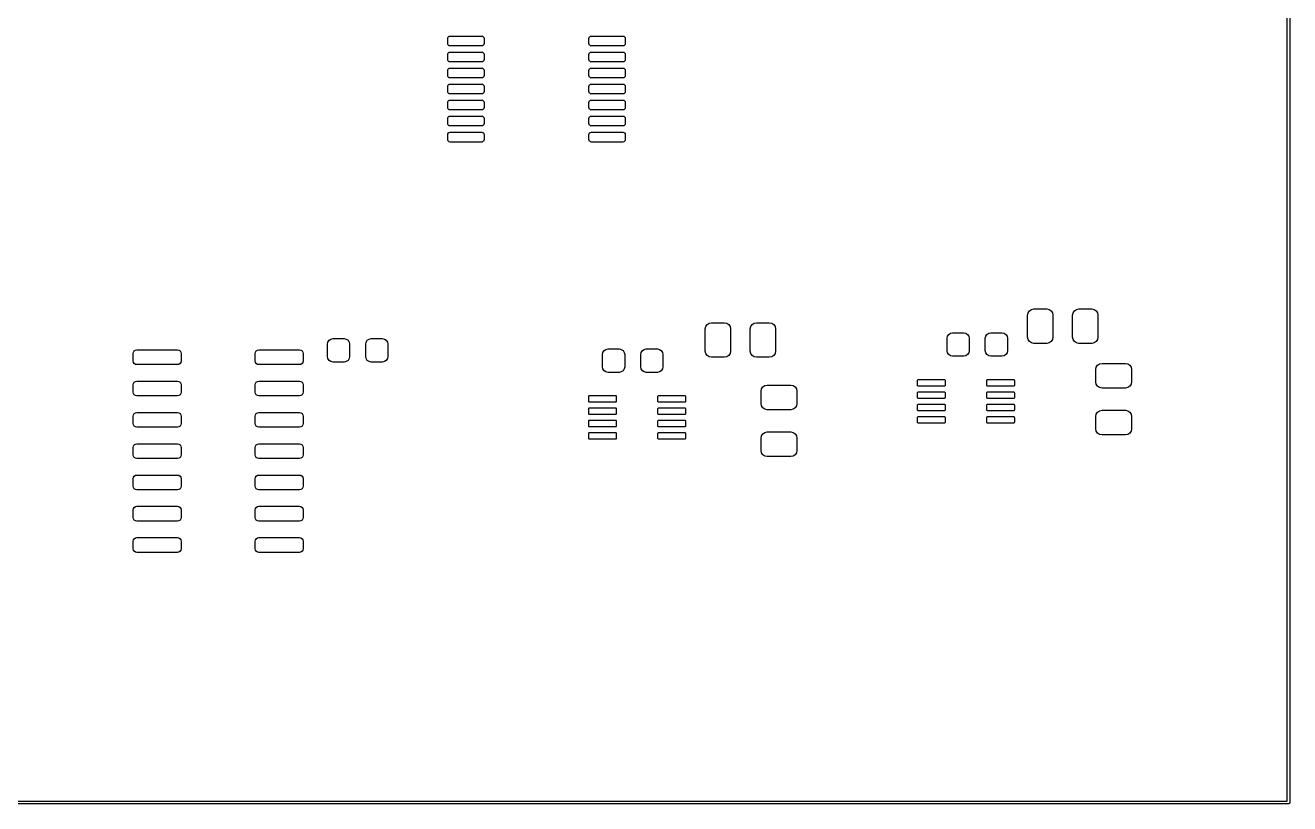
# Model space of a CAD drawing. Extents: x 46 to 249, y -119 to -56.
# Drawn here: x 197.7 to 249, y -119.4 to -87.8 of the extents above; entities that cross this region are included whole.
import ezdxf

# ---------------------------------------------------------------- set-up
doc = ezdxf.new("R2010")
doc.units = 0
doc.layers.add('BLACK', color=7, linetype='CONTINUOUS')

msp = doc.modelspace()

# ---------------------------------------------------------------- linework, layer by layer
at = {"layer": 'BLACK', "linetype": 'CONTINUOUS'}
for p, q in [((248.97, -55.88), (248.97, -119.38)), ((248.87, -119.33), (248.87, -55.93)), ((214.812, -88.375), (214.82, -88.3367)), ((214.812, -88.575), (214.812, -88.375)), ((214.82, -88.6133), (214.812, -88.575)), ((214.82, -88.3367), (214.842, -88.3043)), ((214.842, -88.6457), (214.82, -88.6133)), ((214.842, -88.3043), (214.874, -88.2826)), ((214.874, -88.6674), (214.842, -88.6457)), ((214.874, -88.2826), (214.912, -88.275)), ((214.912, -88.675), (214.874, -88.6674)), ((214.912, -88.275), (216.188, -88.275)), ((216.188, -88.675), (214.912, -88.675)), ((216.188, -88.275), (216.226, -88.2826)), ((216.226, -88.6674), (216.188, -88.675)), ((216.226, -88.2826), (216.258, -88.3043)), ((216.258, -88.6457), (216.226, -88.6674)), ((216.258, -88.3043), (216.28, -88.3367)), ((216.28, -88.6133), (216.258, -88.6457)), ((216.28, -88.3367), (216.287, -88.375)), ((216.287, -88.575), (216.28, -88.6133)), ((216.287, -88.375), (216.287, -88.575)), ((220.537, -88.375), (220.545, -88.3367)), ((220.537, -88.575), (220.537, -88.375)), ((220.545, -88.6133), (220.537, -88.575)), ((220.545, -88.3367), (220.567, -88.3043)), ((220.567, -88.6457), (220.545, -88.6133)), ((220.567, -88.3043), (220.599, -88.2826)), ((220.599, -88.6674), (220.567, -88.6457)), ((220.599, -88.2826), (220.637, -88.275)), ((220.637, -88.675), (220.599, -88.6674)), ((220.637, -88.275), (221.912, -88.275)), ((221.912, -88.675), (220.637, -88.675)), ((221.912, -88.275), (221.951, -88.2826)), ((221.951, -88.6674), (221.912, -88.675)), ((221.951, -88.2826), (221.983, -88.3043)), ((221.983, -88.6457), (221.951, -88.6674)), ((221.983, -88.3043), (222.005, -88.3367)), ((222.005, -88.6133), (221.983, -88.6457)), ((222.005, -88.3367), (222.012, -88.375)), ((222.012, -88.575), (222.005, -88.6133)), ((222.012, -88.375), (222.012, -88.575)), ((214.812, -89.025), (214.82, -88.9867)), ((214.812, -89.225), (214.812, -89.025)), ((214.82, -89.2633), (214.812, -89.225)), ((214.82, -88.9867), (214.842, -88.9543)), ((214.842, -88.9543), (214.874, -88.9326)), ((214.874, -88.9326), (214.912, -88.925)), ((214.912, -88.925), (216.188, -88.925)), ((216.188, -88.925), (216.226, -88.9326)), ((216.226, -88.9326), (216.258, -88.9543)), ((216.258, -88.9543), (216.28, -88.9867)), ((216.28, -88.9867), (216.287, -89.025)), ((216.287, -89.225), (216.28, -89.2633)), ((216.287, -89.025), (216.287, -89.225)), ((220.537, -89.025), (220.545, -88.9867)), ((220.537, -89.225), (220.537, -89.025)), ((220.545, -89.2633), (220.537, -89.225)), ((220.545, -88.9867), (220.567, -88.9543)), ((220.567, -88.9543), (220.599, -88.9326)), ((220.599, -88.9326), (220.637, -88.925)), ((220.637, -88.925), (221.912, -88.925)), ((221.912, -88.925), (221.951, -88.9326)), ((221.951, -88.9326), (221.983, -88.9543)), ((221.983, -88.9543), (222.005, -88.9867)), ((222.005, -88.9867), (222.012, -89.025)), ((222.012, -89.225), (222.005, -89.2633)), ((222.012, -89.025), (222.012, -89.225)), ((214.812, -89.675), (214.82, -89.6367)), ((214.812, -89.875), (214.812, -89.675)), ((214.842, -89.2957), (214.82, -89.2633)), ((214.82, -89.6367), (214.842, -89.6043)), ((214.874, -89.3174), (214.842, -89.2957)), ((214.842, -89.6043), (214.874, -89.5826)), ((214.912, -89.325), (214.874, -89.3174)), ((214.874, -89.5826), (214.912, -89.575)), ((216.188, -89.325), (214.912, -89.325)), ((214.912, -89.575), (216.188, -89.575)), ((216.226, -89.3174), (216.188, -89.325)), ((216.188, -89.575), (216.226, -89.5826)), ((216.258, -89.2957), (216.226, -89.3174)), ((216.226, -89.5826), (216.258, -89.6043)), ((216.28, -89.2633), (216.258, -89.2957)), ((216.258, -89.6043), (216.28, -89.6367)), ((216.28, -89.6367), (216.287, -89.675)), ((216.287, -89.675), (216.287, -89.875)), ((220.537, -89.675), (220.545, -89.6367)), ((220.537, -89.875), (220.537, -89.675)), ((220.567, -89.2957), (220.545, -89.2633)), ((220.545, -89.6367), (220.567, -89.6043)), ((220.599, -89.3174), (220.567, -89.2957)), ((220.567, -89.6043), (220.599, -89.5826)), ((220.637, -89.325), (220.599, -89.3174)), ((220.599, -89.5826), (220.637, -89.575)), ((221.912, -89.325), (220.637, -89.325)), ((220.637, -89.575), (221.912, -89.575)), ((221.951, -89.3174), (221.912, -89.325)), ((221.912, -89.575), (221.951, -89.5826)), ((221.983, -89.2957), (221.951, -89.3174)), ((221.951, -89.5826), (221.983, -89.6043)), ((222.005, -89.2633), (221.983, -89.2957)), ((221.983, -89.6043), (222.005, -89.6367)), ((222.005, -89.6367), (222.012, -89.675)), ((222.012, -89.675), (222.012, -89.875)), ((214.82, -89.9133), (214.812, -89.875)), ((214.812, -90.325), (214.82, -90.2867)), ((214.842, -89.9457), (214.82, -89.9133)), ((214.82, -90.2867), (214.842, -90.2543)), ((214.874, -89.9674), (214.842, -89.9457)), ((214.842, -90.2543), (214.874, -90.2326)), ((214.912, -89.975), (214.874, -89.9674)), ((214.874, -90.2326), (214.912, -90.225)), ((216.188, -89.975), (214.912, -89.975)), ((214.912, -90.225), (216.188, -90.225)), ((216.226, -89.9674), (216.188, -89.975)), ((216.188, -90.225), (216.226, -90.2326)), ((216.258, -89.9457), (216.226, -89.9674)), ((216.226, -90.2326), (216.258, -90.2543)), ((216.28, -89.9133), (216.258, -89.9457)), ((216.258, -90.2543), (216.28, -90.2867)), ((216.287, -89.875), (216.28, -89.9133)), ((216.28, -90.2867), (216.287, -90.325)), ((220.545, -89.9133), (220.537, -89.875)), ((220.537, -90.325), (220.545, -90.2867)), ((220.567, -89.9457), (220.545, -89.9133)), ((220.545, -90.2867), (220.567, -90.2543)), ((220.599, -89.9674), (220.567, -89.9457)), ((220.567, -90.2543), (220.599, -90.2326)), ((220.637, -89.975), (220.599, -89.9674)), ((220.599, -90.2326), (220.637, -90.225)), ((221.912, -89.975), (220.637, -89.975)), ((220.637, -90.225), (221.912, -90.225)), ((221.951, -89.9674), (221.912, -89.975)), ((221.912, -90.225), (221.951, -90.2326)), ((221.983, -89.9457), (221.951, -89.9674)), ((221.951, -90.2326), (221.983, -90.2543)), ((222.005, -89.9133), (221.983, -89.9457)), ((221.983, -90.2543), (222.005, -90.2867)), ((222.012, -89.875), (222.005, -89.9133)), ((222.005, -90.2867), (222.012, -90.325)), ((214.812, -90.525), (214.812, -90.325)), ((214.82, -90.5633), (214.812, -90.525)), ((214.842, -90.5957), (214.82, -90.5633)), ((214.874, -90.6174), (214.842, -90.5957)), ((214.912, -90.625), (214.874, -90.6174)), ((216.188, -90.625), (214.912, -90.625)), ((216.226, -90.6174), (216.188, -90.625)), ((216.258, -90.5957), (216.226, -90.6174)), ((216.28, -90.5633), (216.258, -90.5957)), ((216.287, -90.525), (216.28, -90.5633)), ((216.287, -90.325), (216.287, -90.525)), ((220.537, -90.525), (220.537, -90.325)), ((220.545, -90.5633), (220.537, -90.525)), ((220.567, -90.5957), (220.545, -90.5633)), ((220.599, -90.6174), (220.567, -90.5957)), ((220.637, -90.625), (220.599, -90.6174)), ((221.912, -90.625), (220.637, -90.625)), ((221.951, -90.6174), (221.912, -90.625)), ((221.983, -90.5957), (221.951, -90.6174)), ((222.005, -90.5633), (221.983, -90.5957)), ((222.012, -90.525), (222.005, -90.5633)), ((222.012, -90.325), (222.012, -90.525)), ((214.812, -90.975), (214.82, -90.9367)), ((214.812, -91.175), (214.812, -90.975)), ((214.82, -91.2133), (214.812, -91.175)), ((214.82, -90.9367), (214.842, -90.9043)), ((214.842, -91.2457), (214.82, -91.2133)), ((214.842, -90.9043), (214.874, -90.8826)), ((214.874, -91.2674), (214.842, -91.2457)), ((214.874, -90.8826), (214.912, -90.875)), ((214.912, -91.275), (214.874, -91.2674)), ((214.912, -90.875), (216.188, -90.875)), ((216.188, -91.275), (214.912, -91.275)), ((216.188, -90.875), (216.226, -90.8826)), ((216.226, -91.2674), (216.188, -91.275)), ((216.226, -90.8826), (216.258, -90.9043)), ((216.258, -91.2457), (216.226, -91.2674)), ((216.258, -90.9043), (216.28, -90.9367)), ((216.28, -91.2133), (216.258, -91.2457)), ((216.28, -90.9367), (216.287, -90.975)), ((216.287, -91.175), (216.28, -91.2133)), ((216.287, -90.975), (216.287, -91.175)), ((220.537, -90.975), (220.545, -90.9367)), ((220.537, -91.175), (220.537, -90.975)), ((220.545, -91.2133), (220.537, -91.175)), ((220.545, -90.9367), (220.567, -90.9043)), ((220.567, -91.2457), (220.545, -91.2133)), ((220.567, -90.9043), (220.599, -90.8826)), ((220.599, -91.2674), (220.567, -91.2457)), ((220.599, -90.8826), (220.637, -90.875)), ((220.637, -91.275), (220.599, -91.2674)), ((220.637, -90.875), (221.912, -90.875)), ((221.912, -91.275), (220.637, -91.275)), ((221.912, -90.875), (221.951, -90.8826)), ((221.951, -91.2674), (221.912, -91.275)), ((221.951, -90.8826), (221.983, -90.9043)), ((221.983, -91.2457), (221.951, -91.2674)), ((221.983, -90.9043), (222.005, -90.9367)), ((222.005, -91.2133), (221.983, -91.2457)), ((222.005, -90.9367), (222.012, -90.975)), ((222.012, -91.175), (222.005, -91.2133)), ((222.012, -90.975), (222.012, -91.175)), ((214.812, -91.625), (214.82, -91.5867)), ((214.812, -91.825), (214.812, -91.625)), ((214.82, -91.8633), (214.812, -91.825)), ((214.82, -91.5867), (214.842, -91.5543)), ((214.842, -91.5543), (214.874, -91.5326)), ((214.874, -91.5326), (214.912, -91.525)), ((214.912, -91.525), (216.188, -91.525)), ((216.188, -91.525), (216.226, -91.5326)), ((216.226, -91.5326), (216.258, -91.5543)), ((216.258, -91.5543), (216.28, -91.5867)), ((216.28, -91.5867), (216.287, -91.625)), ((216.287, -91.825), (216.28, -91.8633)), ((216.287, -91.625), (216.287, -91.825)), ((220.537, -91.625), (220.545, -91.5867)), ((220.537, -91.825), (220.537, -91.625)), ((220.545, -91.8633), (220.537, -91.825)), ((220.545, -91.5867), (220.567, -91.5543)), ((220.567, -91.5543), (220.599, -91.5326)), ((220.599, -91.5326), (220.637, -91.525)), ((220.637, -91.525), (221.912, -91.525)), ((221.912, -91.525), (221.951, -91.5326)), ((221.951, -91.5326), (221.983, -91.5543)), ((221.983, -91.5543), (222.005, -91.5867)), ((222.005, -91.5867), (222.012, -91.625)), ((222.012, -91.825), (222.005, -91.8633)), ((222.012, -91.625), (222.012, -91.825)), ((214.812, -92.275), (214.82, -92.2367)), ((214.812, -92.475), (214.812, -92.275)), ((214.842, -91.8957), (214.82, -91.8633)), ((214.82, -92.2367), (214.842, -92.2043)), ((214.874, -91.9174), (214.842, -91.8957)), ((214.842, -92.2043), (214.874, -92.1826)), ((214.912, -91.925), (214.874, -91.9174)), ((214.874, -92.1826), (214.912, -92.175)), ((216.188, -91.925), (214.912, -91.925)), ((214.912, -92.175), (216.188, -92.175)), ((216.226, -91.9174), (216.188, -91.925)), ((216.188, -92.175), (216.226, -92.1826)), ((216.258, -91.8957), (216.226, -91.9174)), ((216.226, -92.1826), (216.258, -92.2043)), ((216.28, -91.8633), (216.258, -91.8957)), ((216.258, -92.2043), (216.28, -92.2367)), ((216.28, -92.2367), (216.287, -92.275)), ((216.287, -92.275), (216.287, -92.475)), ((220.537, -92.275), (220.545, -92.2367)), ((220.537, -92.475), (220.537, -92.275)), ((220.567, -91.8957), (220.545, -91.8633)), ((220.545, -92.2367), (220.567, -92.2043)), ((220.599, -91.9174), (220.567, -91.8957)), ((220.567, -92.2043), (220.599, -92.1826)), ((220.637, -91.925), (220.599, -91.9174)), ((220.599, -92.1826), (220.637, -92.175)), ((221.912, -91.925), (220.637, -91.925)), ((220.637, -92.175), (221.912, -92.175)), ((221.951, -91.9174), (221.912, -91.925)), ((221.912, -92.175), (221.951, -92.1826)), ((221.983, -91.8957), (221.951, -91.9174)), ((221.951, -92.1826), (221.983, -92.2043)), ((222.005, -91.8633), (221.983, -91.8957)), ((221.983, -92.2043), (222.005, -92.2367)), ((222.005, -92.2367), (222.012, -92.275)), ((222.012, -92.275), (222.012, -92.475)), ((214.82, -92.5133), (214.812, -92.475)), ((214.842, -92.5457), (214.82, -92.5133)), ((214.874, -92.5674), (214.842, -92.5457)), ((214.912, -92.575), (214.874, -92.5674)), ((216.188, -92.575), (214.912, -92.575)), ((216.226, -92.5674), (216.188, -92.575)), ((216.258, -92.5457), (216.226, -92.5674)), ((216.28, -92.5133), (216.258, -92.5457)), ((216.287, -92.475), (216.28, -92.5133)), ((220.545, -92.5133), (220.537, -92.475)), ((220.567, -92.5457), (220.545, -92.5133)), ((220.599, -92.5674), (220.567, -92.5457)), ((220.637, -92.575), (220.599, -92.5674)), ((221.912, -92.575), (220.637, -92.575)), ((221.951, -92.5674), (221.912, -92.575)), ((221.983, -92.5457), (221.951, -92.5674)), ((222.005, -92.5133), (221.983, -92.5457)), ((222.012, -92.475), (222.005, -92.5133)), ((238.337, -99.6), (238.357, -99.5043)), ((238.357, -99.5043), (238.411, -99.4232)), ((238.411, -99.4232), (238.492, -99.369)), ((238.492, -99.369), (238.587, -99.35)), ((238.587, -99.35), (239.112, -99.35)), ((239.112, -99.35), (239.208, -99.369)), ((239.208, -99.369), (239.289, -99.4232)), ((239.289, -99.4232), (239.343, -99.5043)), ((239.343, -99.5043), (239.362, -99.6)), ((240.162, -99.6), (240.182, -99.5043)), ((240.182, -99.5043), (240.236, -99.4232)), ((240.236, -99.4232), (240.317, -99.369)), ((240.317, -99.369), (240.412, -99.35)), ((240.412, -99.35), (240.938, -99.35)), ((240.938, -99.35), (241.033, -99.369)), ((241.033, -99.369), (241.114, -99.4232)), ((241.114, -99.4232), (241.168, -99.5043)), ((241.168, -99.5043), (241.188, -99.6)), ((225.277, -100.064), (225.331, -99.9832)), ((225.331, -99.9832), (225.412, -99.929)), ((225.412, -99.929), (225.507, -99.91)), ((225.507, -99.91), (226.032, -99.91)), ((226.032, -99.91), (226.128, -99.929)), ((226.128, -99.929), (226.209, -99.9832)), ((226.209, -99.9832), (226.263, -100.064)), ((227.102, -100.064), (227.156, -99.9832)), ((227.156, -99.9832), (227.237, -99.929)), ((227.237, -99.929), (227.332, -99.91)), ((227.332, -99.91), (227.857, -99.91)), ((227.857, -99.91), (227.953, -99.929)), ((227.953, -99.929), (228.034, -99.9832)), ((228.034, -99.9832), (228.088, -100.064)), ((238.337, -100.5), (238.337, -99.6)), ((239.362, -99.6), (239.362, -100.5)), ((240.162, -100.5), (240.162, -99.6)), ((241.188, -99.6), (241.188, -100.5)), ((225.257, -100.16), (225.277, -100.064)), ((225.257, -101.06), (225.257, -100.16)), ((226.263, -100.064), (226.282, -100.16)), ((226.282, -100.16), (226.282, -101.06)), ((227.082, -100.16), (227.102, -100.064)), ((227.082, -101.06), (227.082, -100.16)), ((228.088, -100.064), (228.107, -100.16)), ((228.107, -100.16), (228.107, -101.06)), ((235.07, -100.54), (235.087, -100.454)), ((235.07, -101.04), (235.07, -100.54)), ((235.087, -100.454), (235.136, -100.381)), ((235.136, -100.381), (235.209, -100.332)), ((235.209, -100.332), (235.295, -100.315)), ((235.295, -100.315), (235.745, -100.315)), ((235.745, -100.315), (235.831, -100.332)), ((235.831, -100.332), (235.904, -100.381)), ((235.904, -100.381), (235.953, -100.454)), ((235.953, -100.454), (235.97, -100.54)), ((235.97, -100.54), (235.97, -101.04)), ((236.62, -100.54), (236.637, -100.454)), ((236.62, -101.04), (236.62, -100.54)), ((236.637, -100.454), (236.686, -100.381)), ((236.686, -100.381), (236.759, -100.332)), ((236.759, -100.332), (236.845, -100.315)), ((236.845, -100.315), (237.295, -100.315)), ((237.295, -100.315), (237.381, -100.332)), ((237.381, -100.332), (237.454, -100.381)), ((237.454, -100.381), (237.503, -100.454)), ((237.503, -100.454), (237.52, -100.54)), ((237.52, -100.54), (237.52, -101.04)), ((238.357, -100.596), (238.337, -100.5)), ((239.362, -100.5), (239.343, -100.596)), ((240.182, -100.596), (240.162, -100.5)), ((241.188, -100.5), (241.168, -100.596)), ((202.056, -101.103), (202.089, -101.054)), ((202.089, -101.054), (202.138, -101.021)), ((202.138, -101.021), (202.195, -101.01)), ((202.195, -101.01), (203.845, -101.01)), ((203.845, -101.01), (203.902, -101.021)), ((203.902, -101.021), (203.951, -101.054)), ((203.951, -101.054), (203.984, -101.103)), ((207.006, -101.103), (207.039, -101.054)), ((207.039, -101.054), (207.088, -101.021)), ((207.088, -101.021), (207.145, -101.01)), ((207.145, -101.01), (208.795, -101.01)), ((208.795, -101.01), (208.852, -101.021)), ((208.852, -101.021), (208.901, -101.054)), ((208.901, -101.054), (208.934, -101.103)), ((209.93, -100.78), (209.947, -100.694)), ((209.93, -101.28), (209.93, -100.78)), ((209.947, -100.694), (209.996, -100.621)), ((209.996, -100.621), (210.069, -100.572)), ((210.069, -100.572), (210.155, -100.555)), ((210.155, -100.555), (210.605, -100.555)), ((210.605, -100.555), (210.691, -100.572)), ((210.691, -100.572), (210.764, -100.621)), ((210.764, -100.621), (210.813, -100.694)), ((210.813, -100.694), (210.83, -100.78)), ((210.83, -100.78), (210.83, -101.28)), ((211.48, -100.78), (211.497, -100.694)), ((211.48, -101.28), (211.48, -100.78)), ((211.497, -100.694), (211.546, -100.621)), ((211.546, -100.621), (211.619, -100.572)), ((211.619, -100.572), (211.705, -100.555)), ((211.705, -100.555), (212.155, -100.555)), ((212.155, -100.555), (212.241, -100.572)), ((212.241, -100.572), (212.314, -100.621)), ((212.314, -100.621), (212.363, -100.694)), ((212.363, -100.694), (212.38, -100.78)), ((212.38, -100.78), (212.38, -101.28)), ((221.107, -101.114), (221.156, -101.041)), ((221.156, -101.041), (221.229, -100.992)), ((221.229, -100.992), (221.315, -100.975)), ((221.315, -100.975), (221.765, -100.975)), ((221.765, -100.975), (221.851, -100.992)), ((221.851, -100.992), (221.924, -101.041)), ((221.924, -101.041), (221.973, -101.114)), ((222.657, -101.114), (222.706, -101.041)), ((222.706, -101.041), (222.779, -100.992)), ((222.779, -100.992), (222.865, -100.975)), ((222.865, -100.975), (223.315, -100.975)), ((223.315, -100.975), (223.401, -100.992)), ((223.401, -100.992), (223.474, -101.041)), ((223.474, -101.041), (223.523, -101.114)), ((225.277, -101.156), (225.257, -101.06)), ((226.282, -101.06), (226.263, -101.156)), ((227.102, -101.156), (227.082, -101.06)), ((228.107, -101.06), (228.088, -101.156)), ((235.087, -101.126), (235.07, -101.04)), ((235.97, -101.04), (235.953, -101.126)), ((236.637, -101.126), (236.62, -101.04)), ((237.52, -101.04), (237.503, -101.126)), ((238.411, -100.677), (238.357, -100.596)), ((238.492, -100.731), (238.411, -100.677)), ((238.587, -100.75), (238.492, -100.731)), ((239.112, -100.75), (238.587, -100.75)), ((239.208, -100.731), (239.112, -100.75)), ((239.289, -100.677), (239.208, -100.731)), ((239.343, -100.596), (239.289, -100.677)), ((240.236, -100.677), (240.182, -100.596)), ((240.317, -100.731), (240.236, -100.677)), ((240.412, -100.75), (240.317, -100.731)), ((240.938, -100.75), (240.412, -100.75)), ((241.033, -100.731), (240.938, -100.75)), ((241.114, -100.677), (241.033, -100.731)), ((241.168, -100.596), (241.114, -100.677)), ((202.045, -101.16), (202.056, -101.103)), ((202.045, -101.46), (202.045, -101.16)), ((202.056, -101.517), (202.045, -101.46)), ((202.089, -101.566), (202.056, -101.517)), ((202.138, -101.599), (202.089, -101.566)), ((203.951, -101.566), (203.902, -101.599)), ((203.984, -101.517), (203.951, -101.566)), ((203.984, -101.103), (203.995, -101.16)), ((203.995, -101.46), (203.984, -101.517)), ((203.995, -101.16), (203.995, -101.46)), ((206.995, -101.16), (207.006, -101.103)), ((206.995, -101.46), (206.995, -101.16)), ((207.006, -101.517), (206.995, -101.46)), ((207.039, -101.566), (207.006, -101.517)), ((207.088, -101.599), (207.039, -101.566)), ((208.901, -101.566), (208.852, -101.599)), ((208.934, -101.517), (208.901, -101.566)), ((208.934, -101.103), (208.945, -101.16)), ((208.945, -101.46), (208.934, -101.517)), ((208.945, -101.16), (208.945, -101.46)), ((209.947, -101.366), (209.93, -101.28)), ((209.996, -101.439), (209.947, -101.366)), ((210.069, -101.488), (209.996, -101.439)), ((210.155, -101.505), (210.069, -101.488)), ((210.605, -101.505), (210.155, -101.505)), ((210.691, -101.488), (210.605, -101.505)), ((210.764, -101.439), (210.691, -101.488)), ((210.813, -101.366), (210.764, -101.439)), ((210.83, -101.28), (210.813, -101.366)), ((211.497, -101.366), (211.48, -101.28)), ((211.546, -101.439), (211.497, -101.366)), ((211.619, -101.488), (211.546, -101.439)), ((211.705, -101.505), (211.619, -101.488)), ((212.155, -101.505), (211.705, -101.505)), ((212.241, -101.488), (212.155, -101.505)), ((212.314, -101.439), (212.241, -101.488)), ((212.363, -101.366), (212.314, -101.439)), ((212.38, -101.28), (212.363, -101.366)), ((221.09, -101.2), (221.107, -101.114)), ((221.09, -101.7), (221.09, -101.2)), ((221.973, -101.114), (221.99, -101.2)), ((221.99, -101.2), (221.99, -101.7)), ((222.64, -101.2), (222.657, -101.114)), ((222.64, -101.7), (222.64, -101.2)), ((223.523, -101.114), (223.54, -101.2)), ((223.54, -101.2), (223.54, -101.7)), ((225.331, -101.237), (225.277, -101.156)), ((225.412, -101.291), (225.331, -101.237)), ((225.507, -101.31), (225.412, -101.291)), ((226.032, -101.31), (225.507, -101.31)), ((226.128, -101.291), (226.032, -101.31)), ((226.209, -101.237), (226.128, -101.291)), ((226.263, -101.156), (226.209, -101.237)), ((227.156, -101.237), (227.102, -101.156)), ((227.237, -101.291), (227.156, -101.237)), ((227.332, -101.31), (227.237, -101.291)), ((227.857, -101.31), (227.332, -101.31)), ((227.953, -101.291), (227.857, -101.31)), ((228.034, -101.237), (227.953, -101.291)), ((228.088, -101.156), (228.034, -101.237)), ((235.136, -101.199), (235.087, -101.126)), ((235.209, -101.248), (235.136, -101.199)), ((235.295, -101.265), (235.209, -101.248)), ((235.745, -101.265), (235.295, -101.265)), ((235.831, -101.248), (235.745, -101.265)), ((235.904, -101.199), (235.831, -101.248)), ((235.953, -101.126), (235.904, -101.199)), ((236.686, -101.199), (236.637, -101.126)), ((236.759, -101.248), (236.686, -101.199)), ((236.845, -101.265), (236.759, -101.248)), ((237.295, -101.265), (236.845, -101.265)), ((237.381, -101.248), (237.295, -101.265)), ((237.454, -101.199), (237.381, -101.248)), ((237.503, -101.126), (237.454, -101.199)), ((241.259, -101.579), (241.355, -101.56)), ((241.355, -101.56), (242.305, -101.56)), ((242.305, -101.56), (242.401, -101.579)), ((202.195, -101.61), (202.138, -101.599)), ((203.845, -101.61), (202.195, -101.61)), ((203.902, -101.599), (203.845, -101.61)), ((207.145, -101.61), (207.088, -101.599)), ((208.795, -101.61), (207.145, -101.61)), ((208.852, -101.599), (208.795, -101.61)), ((221.107, -101.786), (221.09, -101.7)), ((221.156, -101.859), (221.107, -101.786)), ((221.229, -101.908), (221.156, -101.859)), ((221.315, -101.925), (221.229, -101.908)), ((221.765, -101.925), (221.315, -101.925)), ((221.851, -101.908), (221.765, -101.925)), ((221.924, -101.859), (221.851, -101.908)), ((221.973, -101.786), (221.924, -101.859)), ((221.99, -101.7), (221.973, -101.786)), ((222.657, -101.786), (222.64, -101.7)), ((222.706, -101.859), (222.657, -101.786)), ((222.779, -101.908), (222.706, -101.859)), ((222.865, -101.925), (222.779, -101.908)), ((223.315, -101.925), (222.865, -101.925)), ((223.401, -101.908), (223.315, -101.925)), ((223.474, -101.859), (223.401, -101.908)), ((223.523, -101.786), (223.474, -101.859)), ((223.54, -101.7), (223.523, -101.786)), ((241.105, -101.81), (241.124, -101.714)), ((241.105, -102.31), (241.105, -101.81)), ((241.124, -101.714), (241.178, -101.633)), ((241.178, -101.633), (241.259, -101.579)), ((242.401, -101.579), (242.482, -101.633)), ((242.482, -101.633), (242.536, -101.714)), ((242.536, -101.714), (242.555, -101.81)), ((242.555, -101.81), (242.555, -102.31)), ((202.045, -102.43), (202.056, -102.373)), ((202.045, -102.73), (202.045, -102.43)), ((202.056, -102.373), (202.089, -102.324)), ((202.089, -102.324), (202.138, -102.291)), ((202.138, -102.291), (202.195, -102.28)), ((202.195, -102.28), (203.845, -102.28)), ((203.845, -102.28), (203.902, -102.291)), ((203.902, -102.291), (203.951, -102.324)), ((203.951, -102.324), (203.984, -102.373)), ((203.984, -102.373), (203.995, -102.43)), ((203.995, -102.43), (203.995, -102.73)), ((206.995, -102.43), (207.006, -102.373)), ((206.995, -102.73), (206.995, -102.43)), ((207.006, -102.373), (207.039, -102.324)), ((207.039, -102.324), (207.088, -102.291)), ((207.088, -102.291), (207.145, -102.28)), ((207.145, -102.28), (208.795, -102.28)), ((208.795, -102.28), (208.852, -102.291)), ((208.852, -102.291), (208.901, -102.324)), ((208.901, -102.324), (208.934, -102.373)), ((208.934, -102.373), (208.945, -102.43)), ((208.945, -102.43), (208.945, -102.73)), ((227.525, -102.69), (227.544, -102.594)), ((227.544, -102.594), (227.598, -102.513)), ((227.598, -102.513), (227.679, -102.459)), ((227.679, -102.459), (227.775, -102.44)), ((227.775, -102.44), (228.725, -102.44)), ((228.725, -102.44), (228.821, -102.459)), ((228.821, -102.459), (228.902, -102.513)), ((228.902, -102.513), (228.956, -102.594)), ((228.956, -102.594), (228.975, -102.69)), ((233.87, -102.249), (233.873, -102.236)), ((233.87, -102.451), (233.87, -102.249)), ((233.873, -102.464), (233.87, -102.451)), ((233.873, -102.236), (233.88, -102.225)), ((233.88, -102.475), (233.873, -102.464)), ((233.88, -102.225), (233.891, -102.218)), ((233.891, -102.482), (233.88, -102.475)), ((233.891, -102.218), (233.904, -102.215)), ((233.904, -102.485), (233.891, -102.482)), ((233.904, -102.215), (234.956, -102.215)), ((234.956, -102.485), (233.904, -102.485)), ((234.956, -102.215), (234.969, -102.218)), ((234.969, -102.482), (234.956, -102.485)), ((234.969, -102.218), (234.98, -102.225)), ((234.98, -102.475), (234.969, -102.482)), ((234.98, -102.225), (234.987, -102.236)), ((234.987, -102.464), (234.98, -102.475)), ((234.987, -102.236), (234.99, -102.249)), ((234.99, -102.451), (234.987, -102.464)), ((234.99, -102.249), (234.99, -102.451)), ((236.68, -102.249), (236.683, -102.236)), ((236.68, -102.451), (236.68, -102.249)), ((236.683, -102.464), (236.68, -102.451)), ((236.683, -102.236), (236.69, -102.225)), ((236.69, -102.475), (236.683, -102.464)), ((236.69, -102.225), (236.701, -102.218)), ((236.701, -102.482), (236.69, -102.475)), ((236.701, -102.218), (236.714, -102.215)), ((236.714, -102.485), (236.701, -102.482)), ((236.714, -102.215), (237.766, -102.215)), ((237.766, -102.485), (236.714, -102.485)), ((237.766, -102.215), (237.779, -102.218)), ((237.779, -102.482), (237.766, -102.485)), ((237.779, -102.218), (237.79, -102.225)), ((237.79, -102.475), (237.779, -102.482)), ((237.79, -102.225), (237.797, -102.236)), ((237.797, -102.464), (237.79, -102.475)), ((237.797, -102.236), (237.8, -102.249)), ((237.8, -102.451), (237.797, -102.464)), ((237.8, -102.249), (237.8, -102.451)), ((241.124, -102.406), (241.105, -102.31)), ((241.178, -102.487), (241.124, -102.406)), ((241.259, -102.541), (241.178, -102.487)), ((241.355, -102.56), (241.259, -102.541)), ((242.305, -102.56), (241.355, -102.56)), ((242.401, -102.541), (242.305, -102.56)), ((242.482, -102.487), (242.401, -102.541)), ((242.536, -102.406), (242.482, -102.487)), ((242.555, -102.31), (242.536, -102.406)), ((202.056, -102.787), (202.045, -102.73)), ((202.089, -102.836), (202.056, -102.787)), ((202.138, -102.869), (202.089, -102.836)), ((202.195, -102.88), (202.138, -102.869)), ((203.845, -102.88), (202.195, -102.88)), ((203.902, -102.869), (203.845, -102.88)), ((203.951, -102.836), (203.902, -102.869)), ((203.984, -102.787), (203.951, -102.836)), ((203.995, -102.73), (203.984, -102.787)), ((207.006, -102.787), (206.995, -102.73)), ((207.039, -102.836), (207.006, -102.787)), ((207.088, -102.869), (207.039, -102.836)), ((207.145, -102.88), (207.088, -102.869)), ((208.795, -102.88), (207.145, -102.88)), ((208.852, -102.869), (208.795, -102.88)), ((208.901, -102.836), (208.852, -102.869)), ((208.934, -102.787), (208.901, -102.836)), ((208.945, -102.73), (208.934, -102.787)), ((220.528, -102.899), (220.53, -102.886)), ((220.528, -103.101), (220.528, -102.899)), ((220.53, -103.114), (220.528, -103.101)), ((220.53, -102.886), (220.537, -102.875)), ((220.537, -102.875), (220.548, -102.868)), ((220.548, -102.868), (220.561, -102.865)), ((220.561, -102.865), (221.614, -102.865)), ((221.614, -102.865), (221.627, -102.868)), ((221.627, -102.868), (221.638, -102.875)), ((221.638, -102.875), (221.645, -102.886)), ((221.645, -102.886), (221.647, -102.899)), ((221.647, -103.101), (221.645, -103.114)), ((221.647, -102.899), (221.647, -103.101)), ((223.337, -102.899), (223.34, -102.886)), ((223.337, -103.101), (223.337, -102.899)), ((223.34, -103.114), (223.337, -103.101)), ((223.34, -102.886), (223.347, -102.875)), ((223.347, -102.875), (223.358, -102.868)), ((223.358, -102.868), (223.371, -102.865)), ((223.371, -102.865), (224.424, -102.865)), ((224.424, -102.865), (224.437, -102.868)), ((224.437, -102.868), (224.448, -102.875)), ((224.448, -102.875), (224.455, -102.886)), ((224.455, -102.886), (224.457, -102.899)), ((224.457, -103.101), (224.455, -103.114)), ((224.457, -102.899), (224.457, -103.101)), ((227.525, -103.19), (227.525, -102.69)), ((228.975, -102.69), (228.975, -103.19)), ((233.87, -102.749), (233.873, -102.736)), ((233.87, -102.951), (233.87, -102.749)), ((233.873, -102.964), (233.87, -102.951)), ((233.873, -102.736), (233.88, -102.725)), ((233.88, -102.975), (233.873, -102.964)), ((233.88, -102.725), (233.891, -102.718)), ((233.891, -102.982), (233.88, -102.975)), ((233.891, -102.718), (233.904, -102.715)), ((233.904, -102.985), (233.891, -102.982)), ((233.904, -102.715), (234.956, -102.715)), ((234.956, -102.985), (233.904, -102.985)), ((234.956, -102.715), (234.969, -102.718)), ((234.969, -102.982), (234.956, -102.985)), ((234.969, -102.718), (234.98, -102.725)), ((234.98, -102.975), (234.969, -102.982)), ((234.98, -102.725), (234.987, -102.736)), ((234.987, -102.964), (234.98, -102.975)), ((234.987, -102.736), (234.99, -102.749)), ((234.99, -102.951), (234.987, -102.964)), ((234.99, -102.749), (234.99, -102.951)), ((236.68, -102.749), (236.683, -102.736)), ((236.68, -102.951), (236.68, -102.749)), ((236.683, -102.964), (236.68, -102.951)), ((236.683, -102.736), (236.69, -102.725)), ((236.69, -102.975), (236.683, -102.964)), ((236.69, -102.725), (236.701, -102.718)), ((236.701, -102.982), (236.69, -102.975)), ((236.701, -102.718), (236.714, -102.715)), ((236.714, -102.985), (236.701, -102.982)), ((236.714, -102.715), (237.766, -102.715)), ((237.766, -102.985), (236.714, -102.985)), ((237.766, -102.715), (237.779, -102.718)), ((237.779, -102.982), (237.766, -102.985)), ((237.779, -102.718), (237.79, -102.725)), ((237.79, -102.975), (237.779, -102.982)), ((237.79, -102.725), (237.797, -102.736)), ((237.797, -102.964), (237.79, -102.975)), ((237.797, -102.736), (237.8, -102.749)), ((237.8, -102.951), (237.797, -102.964)), ((237.8, -102.749), (237.8, -102.951)), ((202.056, -103.643), (202.089, -103.594)), ((202.089, -103.594), (202.138, -103.561)), ((202.138, -103.561), (202.195, -103.55)), ((202.195, -103.55), (203.845, -103.55)), ((203.845, -103.55), (203.902, -103.561)), ((203.902, -103.561), (203.951, -103.594)), ((203.951, -103.594), (203.984, -103.643)), ((207.006, -103.643), (207.039, -103.594)), ((207.039, -103.594), (207.088, -103.561)), ((207.088, -103.561), (207.145, -103.55)), ((207.145, -103.55), (208.795, -103.55)), ((208.795, -103.55), (208.852, -103.561)), ((208.852, -103.561), (208.901, -103.594)), ((208.901, -103.594), (208.934, -103.643)), ((220.528, -103.399), (220.53, -103.386)), ((220.528, -103.601), (220.528, -103.399)), ((220.53, -103.614), (220.528, -103.601)), ((220.537, -103.125), (220.53, -103.114)), ((220.53, -103.386), (220.537, -103.375)), ((220.537, -103.625), (220.53, -103.614)), ((220.548, -103.132), (220.537, -103.125)), ((220.537, -103.375), (220.548, -103.368)), ((220.548, -103.632), (220.537, -103.625)), ((220.561, -103.135), (220.548, -103.132)), ((220.548, -103.368), (220.561, -103.365)), ((221.614, -103.135), (220.561, -103.135)), ((220.561, -103.365), (221.614, -103.365)), ((221.627, -103.132), (221.614, -103.135)), ((221.614, -103.365), (221.627, -103.368)), ((221.638, -103.125), (221.627, -103.132)), ((221.627, -103.368), (221.638, -103.375)), ((221.638, -103.625), (221.627, -103.632)), ((221.645, -103.114), (221.638, -103.125)), ((221.638, -103.375), (221.645, -103.386)), ((221.645, -103.614), (221.638, -103.625)), ((221.645, -103.386), (221.647, -103.399)), ((221.647, -103.601), (221.645, -103.614)), ((221.647, -103.399), (221.647, -103.601)), ((223.337, -103.399), (223.34, -103.386)), ((223.337, -103.601), (223.337, -103.399)), ((223.34, -103.614), (223.337, -103.601)), ((223.347, -103.125), (223.34, -103.114)), ((223.34, -103.386), (223.347, -103.375)), ((223.347, -103.625), (223.34, -103.614)), ((223.358, -103.132), (223.347, -103.125)), ((223.347, -103.375), (223.358, -103.368)), ((223.358, -103.632), (223.347, -103.625)), ((223.371, -103.135), (223.358, -103.132)), ((223.358, -103.368), (223.371, -103.365)), ((224.424, -103.135), (223.371, -103.135)), ((223.371, -103.365), (224.424, -103.365)), ((224.437, -103.132), (224.424, -103.135)), ((224.424, -103.365), (224.437, -103.368)), ((224.448, -103.125), (224.437, -103.132)), ((224.437, -103.368), (224.448, -103.375)), ((224.448, -103.625), (224.437, -103.632)), ((224.455, -103.114), (224.448, -103.125)), ((224.448, -103.375), (224.455, -103.386)), ((224.455, -103.614), (224.448, -103.625)), ((224.455, -103.386), (224.457, -103.399)), ((224.457, -103.601), (224.455, -103.614)), ((224.457, -103.399), (224.457, -103.601)), ((227.544, -103.286), (227.525, -103.19)), ((227.598, -103.367), (227.544, -103.286)), ((227.679, -103.421), (227.598, -103.367)), ((227.775, -103.44), (227.679, -103.421)), ((228.725, -103.44), (227.775, -103.44)), ((228.821, -103.421), (228.725, -103.44)), ((228.902, -103.367), (228.821, -103.421)), ((228.956, -103.286), (228.902, -103.367)), ((228.975, -103.19), (228.956, -103.286)), ((233.87, -103.249), (233.873, -103.236)), ((233.87, -103.451), (233.87, -103.249)), ((233.873, -103.464), (233.87, -103.451)), ((233.873, -103.236), (233.88, -103.225)), ((233.88, -103.475), (233.873, -103.464)), ((233.88, -103.225), (233.891, -103.218)), ((233.891, -103.482), (233.88, -103.475)), ((233.891, -103.218), (233.904, -103.215)), ((233.904, -103.485), (233.891, -103.482)), ((233.904, -103.215), (234.956, -103.215)), ((234.956, -103.485), (233.904, -103.485)), ((234.956, -103.215), (234.969, -103.218)), ((234.969, -103.482), (234.956, -103.485)), ((234.969, -103.218), (234.98, -103.225)), ((234.98, -103.475), (234.969, -103.482)), ((234.98, -103.225), (234.987, -103.236)), ((234.987, -103.464), (234.98, -103.475)), ((234.987, -103.236), (234.99, -103.249)), ((234.99, -103.451), (234.987, -103.464)), ((234.99, -103.249), (234.99, -103.451)), ((236.68, -103.249), (236.683, -103.236)), ((236.68, -103.451), (236.68, -103.249)), ((236.683, -103.464), (236.68, -103.451)), ((236.683, -103.236), (236.69, -103.225)), ((236.69, -103.475), (236.683, -103.464)), ((236.69, -103.225), (236.701, -103.218)), ((236.701, -103.482), (236.69, -103.475)), ((236.701, -103.218), (236.714, -103.215)), ((236.714, -103.485), (236.701, -103.482)), ((236.714, -103.215), (237.766, -103.215)), ((237.766, -103.485), (236.714, -103.485)), ((237.766, -103.215), (237.779, -103.218)), ((237.779, -103.482), (237.766, -103.485)), ((237.779, -103.218), (237.79, -103.225)), ((237.79, -103.475), (237.779, -103.482)), ((237.79, -103.225), (237.797, -103.236)), ((237.797, -103.464), (237.79, -103.475)), ((237.797, -103.236), (237.8, -103.249)), ((237.8, -103.451), (237.797, -103.464)), ((237.8, -103.249), (237.8, -103.451)), ((241.105, -103.71), (241.124, -103.614)), ((241.124, -103.614), (241.178, -103.533)), ((241.178, -103.533), (241.259, -103.479)), ((241.259, -103.479), (241.355, -103.46)), ((241.355, -103.46), (242.305, -103.46)), ((242.305, -103.46), (242.401, -103.479)), ((242.401, -103.479), (242.482, -103.533)), ((242.482, -103.533), (242.536, -103.614)), ((242.536, -103.614), (242.555, -103.71)), ((202.045, -103.7), (202.056, -103.643)), ((202.045, -104), (202.045, -103.7)), ((202.056, -104.057), (202.045, -104)), ((202.089, -104.106), (202.056, -104.057)), ((202.138, -104.139), (202.089, -104.106)), ((203.951, -104.106), (203.902, -104.139)), ((203.984, -104.057), (203.951, -104.106)), ((203.984, -103.643), (203.995, -103.7)), ((203.995, -104), (203.984, -104.057)), ((203.995, -103.7), (203.995, -104)), ((206.995, -103.7), (207.006, -103.643)), ((206.995, -104), (206.995, -103.7)), ((207.006, -104.057), (206.995, -104)), ((207.039, -104.106), (207.006, -104.057)), ((207.088, -104.139), (207.039, -104.106)), ((208.901, -104.106), (208.852, -104.139)), ((208.934, -104.057), (208.901, -104.106)), ((208.934, -103.643), (208.945, -103.7)), ((208.945, -104), (208.934, -104.057)), ((208.945, -103.7), (208.945, -104)), ((220.528, -103.899), (220.53, -103.886)), ((220.528, -104.101), (220.528, -103.899)), ((220.53, -104.114), (220.528, -104.101)), ((220.53, -103.886), (220.537, -103.875)), ((220.537, -104.125), (220.53, -104.114)), ((220.537, -103.875), (220.548, -103.868)), ((220.548, -104.132), (220.537, -104.125)), ((220.561, -103.635), (220.548, -103.632)), ((220.548, -103.868), (220.561, -103.865)), ((220.561, -104.135), (220.548, -104.132)), ((221.614, -103.635), (220.561, -103.635)), ((220.561, -103.865), (221.614, -103.865)), ((221.614, -104.135), (220.561, -104.135)), ((221.627, -103.632), (221.614, -103.635)), ((221.614, -103.865), (221.627, -103.868)), ((221.627, -104.132), (221.614, -104.135)), ((221.627, -103.868), (221.638, -103.875)), ((221.638, -104.125), (221.627, -104.132)), ((221.638, -103.875), (221.645, -103.886)), ((221.645, -104.114), (221.638, -104.125)), ((221.645, -103.886), (221.647, -103.899)), ((221.647, -104.101), (221.645, -104.114)), ((221.647, -103.899), (221.647, -104.101)), ((223.337, -103.899), (223.34, -103.886)), ((223.337, -104.101), (223.337, -103.899)), ((223.34, -104.114), (223.337, -104.101)), ((223.34, -103.886), (223.347, -103.875)), ((223.347, -104.125), (223.34, -104.114)), ((223.347, -103.875), (223.358, -103.868)), ((223.358, -104.132), (223.347, -104.125)), ((223.371, -103.635), (223.358, -103.632)), ((223.358, -103.868), (223.371, -103.865)), ((223.371, -104.135), (223.358, -104.132)), ((224.424, -103.635), (223.371, -103.635)), ((223.371, -103.865), (224.424, -103.865)), ((224.424, -104.135), (223.371, -104.135)), ((224.437, -103.632), (224.424, -103.635)), ((224.424, -103.865), (224.437, -103.868)), ((224.437, -104.132), (224.424, -104.135)), ((224.437, -103.868), (224.448, -103.875)), ((224.448, -104.125), (224.437, -104.132)), ((224.448, -103.875), (224.455, -103.886)), ((224.455, -104.114), (224.448, -104.125)), ((224.455, -103.886), (224.457, -103.899)), ((224.457, -104.101), (224.455, -104.114)), ((224.457, -103.899), (224.457, -104.101)), ((233.87, -103.749), (233.873, -103.736)), ((233.87, -103.951), (233.87, -103.749)), ((233.873, -103.964), (233.87, -103.951)), ((233.873, -103.736), (233.88, -103.725)), ((233.88, -103.975), (233.873, -103.964)), ((233.88, -103.725), (233.891, -103.718)), ((233.891, -103.982), (233.88, -103.975)), ((233.891, -103.718), (233.904, -103.715)), ((233.904, -103.985), (233.891, -103.982)), ((233.904, -103.715), (234.956, -103.715)), ((234.956, -103.985), (233.904, -103.985)), ((234.956, -103.715), (234.969, -103.718)), ((234.969, -103.982), (234.956, -103.985)), ((234.969, -103.718), (234.98, -103.725)), ((234.98, -103.975), (234.969, -103.982)), ((234.98, -103.725), (234.987, -103.736)), ((234.987, -103.964), (234.98, -103.975)), ((234.987, -103.736), (234.99, -103.749)), ((234.99, -103.951), (234.987, -103.964)), ((234.99, -103.749), (234.99, -103.951)), ((236.68, -103.749), (236.683, -103.736)), ((236.68, -103.951), (236.68, -103.749)), ((236.683, -103.964), (236.68, -103.951)), ((236.683, -103.736), (236.69, -103.725)), ((236.69, -103.975), (236.683, -103.964)), ((236.69, -103.725), (236.701, -103.718)), ((236.701, -103.982), (236.69, -103.975)), ((236.701, -103.718), (236.714, -103.715)), ((236.714, -103.985), (236.701, -103.982)), ((236.714, -103.715), (237.766, -103.715)), ((237.766, -103.985), (236.714, -103.985)), ((237.766, -103.715), (237.779, -103.718)), ((237.779, -103.982), (237.766, -103.985)), ((237.779, -103.718), (237.79, -103.725)), ((237.79, -103.975), (237.779, -103.982)), ((237.79, -103.725), (237.797, -103.736)), ((237.797, -103.964), (237.79, -103.975)), ((237.797, -103.736), (237.8, -103.749)), ((237.8, -103.951), (237.797, -103.964)), ((237.8, -103.749), (237.8, -103.951)), ((241.105, -104.21), (241.105, -103.71)), ((242.555, -103.71), (242.555, -104.21)), ((202.195, -104.15), (202.138, -104.139)), ((203.845, -104.15), (202.195, -104.15)), ((203.902, -104.139), (203.845, -104.15)), ((207.145, -104.15), (207.088, -104.139)), ((208.795, -104.15), (207.145, -104.15)), ((208.852, -104.139), (208.795, -104.15)), ((220.528, -104.399), (220.53, -104.386)), ((220.528, -104.601), (220.528, -104.399)), ((220.53, -104.614), (220.528, -104.601)), ((220.53, -104.386), (220.537, -104.375)), ((220.537, -104.625), (220.53, -104.614)), ((220.537, -104.375), (220.548, -104.368)), ((220.548, -104.632), (220.537, -104.625)), ((220.548, -104.368), (220.561, -104.365)), ((220.561, -104.635), (220.548, -104.632)), ((220.561, -104.365), (221.614, -104.365)), ((221.614, -104.635), (220.561, -104.635)), ((221.614, -104.365), (221.627, -104.368)), ((221.627, -104.632), (221.614, -104.635)), ((221.627, -104.368), (221.638, -104.375)), ((221.638, -104.625), (221.627, -104.632)), ((221.638, -104.375), (221.645, -104.386)), ((221.645, -104.614), (221.638, -104.625)), ((221.645, -104.386), (221.647, -104.399)), ((221.647, -104.601), (221.645, -104.614)), ((221.647, -104.399), (221.647, -104.601)), ((223.337, -104.399), (223.34, -104.386)), ((223.337, -104.601), (223.337, -104.399)), ((223.34, -104.614), (223.337, -104.601)), ((223.34, -104.386), (223.347, -104.375)), ((223.347, -104.625), (223.34, -104.614)), ((223.347, -104.375), (223.358, -104.368)), ((223.358, -104.632), (223.347, -104.625)), ((223.358, -104.368), (223.371, -104.365)), ((223.371, -104.635), (223.358, -104.632)), ((223.371, -104.365), (224.424, -104.365)), ((224.424, -104.635), (223.371, -104.635)), ((224.424, -104.365), (224.437, -104.368)), ((224.437, -104.632), (224.424, -104.635)), ((224.437, -104.368), (224.448, -104.375)), ((224.448, -104.625), (224.437, -104.632)), ((224.448, -104.375), (224.455, -104.386)), ((224.455, -104.614), (224.448, -104.625)), ((224.455, -104.386), (224.457, -104.399)), ((224.457, -104.601), (224.455, -104.614)), ((224.457, -104.399), (224.457, -104.601)), ((227.525, -104.59), (227.544, -104.494)), ((227.525, -105.09), (227.525, -104.59)), ((227.544, -104.494), (227.598, -104.413)), ((227.598, -104.413), (227.679, -104.359)), ((227.679, -104.359), (227.775, -104.34)), ((227.775, -104.34), (228.725, -104.34)), ((228.725, -104.34), (228.821, -104.359)), ((228.821, -104.359), (228.902, -104.413)), ((228.902, -104.413), (228.956, -104.494)), ((228.956, -104.494), (228.975, -104.59)), ((228.975, -104.59), (228.975, -105.09)), ((241.124, -104.306), (241.105, -104.21)), ((241.178, -104.387), (241.124, -104.306)), ((241.259, -104.441), (241.178, -104.387)), ((241.355, -104.46), (241.259, -104.441)), ((242.305, -104.46), (241.355, -104.46)), ((242.401, -104.441), (242.305, -104.46)), ((242.482, -104.387), (242.401, -104.441)), ((242.536, -104.306), (242.482, -104.387)), ((242.555, -104.21), (242.536, -104.306)), ((202.045, -104.97), (202.056, -104.913)), ((202.045, -105.27), (202.045, -104.97)), ((202.056, -104.913), (202.089, -104.864)), ((202.089, -104.864), (202.138, -104.831)), ((202.138, -104.831), (202.195, -104.82)), ((202.195, -104.82), (203.845, -104.82)), ((203.845, -104.82), (203.902, -104.831)), ((203.902, -104.831), (203.951, -104.864)), ((203.951, -104.864), (203.984, -104.913)), ((203.984, -104.913), (203.995, -104.97)), ((203.995, -104.97), (203.995, -105.27)), ((206.995, -104.97), (207.006, -104.913)), ((206.995, -105.27), (206.995, -104.97)), ((207.006, -104.913), (207.039, -104.864)), ((207.039, -104.864), (207.088, -104.831)), ((207.088, -104.831), (207.145, -104.82)), ((207.145, -104.82), (208.795, -104.82)), ((208.795, -104.82), (208.852, -104.831)), ((208.852, -104.831), (208.901, -104.864)), ((208.901, -104.864), (208.934, -104.913)), ((208.934, -104.913), (208.945, -104.97)), ((208.945, -104.97), (208.945, -105.27)), ((227.544, -105.186), (227.525, -105.09)), ((228.975, -105.09), (228.956, -105.186)), ((202.056, -105.327), (202.045, -105.27)), ((202.089, -105.376), (202.056, -105.327)), ((202.138, -105.409), (202.089, -105.376)), ((202.195, -105.42), (202.138, -105.409)), ((203.845, -105.42), (202.195, -105.42)), ((203.902, -105.409), (203.845, -105.42)), ((203.951, -105.376), (203.902, -105.409)), ((203.984, -105.327), (203.951, -105.376)), ((203.995, -105.27), (203.984, -105.327)), ((207.006, -105.327), (206.995, -105.27)), ((207.039, -105.376), (207.006, -105.327)), ((207.088, -105.409), (207.039, -105.376)), ((207.145, -105.42), (207.088, -105.409)), ((208.795, -105.42), (207.145, -105.42)), ((208.852, -105.409), (208.795, -105.42)), ((208.901, -105.376), (208.852, -105.409)), ((208.934, -105.327), (208.901, -105.376)), ((208.945, -105.27), (208.934, -105.327)), ((227.598, -105.267), (227.544, -105.186)), ((227.679, -105.321), (227.598, -105.267)), ((227.775, -105.34), (227.679, -105.321)), ((228.725, -105.34), (227.775, -105.34)), ((228.821, -105.321), (228.725, -105.34)), ((228.902, -105.267), (228.821, -105.321)), ((228.956, -105.186), (228.902, -105.267)), ((202.045, -106.24), (202.056, -106.183)), ((202.056, -106.183), (202.089, -106.134)), ((202.089, -106.134), (202.138, -106.101)), ((202.138, -106.101), (202.195, -106.09)), ((202.195, -106.09), (203.845, -106.09)), ((203.845, -106.09), (203.902, -106.101)), ((203.902, -106.101), (203.951, -106.134)), ((203.951, -106.134), (203.984, -106.183)), ((203.984, -106.183), (203.995, -106.24)), ((206.995, -106.24), (207.006, -106.183)), ((207.006, -106.183), (207.039, -106.134)), ((207.039, -106.134), (207.088, -106.101)), ((207.088, -106.101), (207.145, -106.09)), ((207.145, -106.09), (208.795, -106.09)), ((208.795, -106.09), (208.852, -106.101)), ((208.852, -106.101), (208.901, -106.134)), ((208.901, -106.134), (208.934, -106.183)), ((208.934, -106.183), (208.945, -106.24)), ((202.045, -106.54), (202.045, -106.24)), ((202.056, -106.597), (202.045, -106.54)), ((202.089, -106.646), (202.056, -106.597)), ((202.138, -106.679), (202.089, -106.646)), ((202.195, -106.69), (202.138, -106.679)), ((203.845, -106.69), (202.195, -106.69)), ((203.902, -106.679), (203.845, -106.69)), ((203.951, -106.646), (203.902, -106.679)), ((203.984, -106.597), (203.951, -106.646)), ((203.995, -106.54), (203.984, -106.597)), ((203.995, -106.24), (203.995, -106.54)), ((206.995, -106.54), (206.995, -106.24)), ((207.006, -106.597), (206.995, -106.54)), ((207.039, -106.646), (207.006, -106.597)), ((207.088, -106.679), (207.039, -106.646)), ((207.145, -106.69), (207.088, -106.679)), ((208.795, -106.69), (207.145, -106.69)), ((208.852, -106.679), (208.795, -106.69)), ((208.901, -106.646), (208.852, -106.679)), ((208.934, -106.597), (208.901, -106.646)), ((208.945, -106.54), (208.934, -106.597)), ((208.945, -106.24), (208.945, -106.54)), ((202.045, -107.51), (202.056, -107.453)), ((202.045, -107.81), (202.045, -107.51)), ((202.056, -107.453), (202.089, -107.404)), ((202.089, -107.404), (202.138, -107.371)), ((202.138, -107.371), (202.195, -107.36)), ((202.195, -107.36), (203.845, -107.36)), ((203.845, -107.36), (203.902, -107.371)), ((203.902, -107.371), (203.951, -107.404)), ((203.951, -107.404), (203.984, -107.453)), ((203.984, -107.453), (203.995, -107.51)), ((203.995, -107.51), (203.995, -107.81)), ((206.995, -107.51), (207.006, -107.453)), ((206.995, -107.81), (206.995, -107.51)), ((207.006, -107.453), (207.039, -107.404)), ((207.039, -107.404), (207.088, -107.371)), ((207.088, -107.371), (207.145, -107.36)), ((207.145, -107.36), (208.795, -107.36)), ((208.795, -107.36), (208.852, -107.371)), ((208.852, -107.371), (208.901, -107.404)), ((208.901, -107.404), (208.934, -107.453)), ((208.934, -107.453), (208.945, -107.51)), ((208.945, -107.51), (208.945, -107.81)), ((202.056, -107.867), (202.045, -107.81)), ((202.089, -107.916), (202.056, -107.867)), ((202.138, -107.949), (202.089, -107.916)), ((202.195, -107.96), (202.138, -107.949)), ((203.845, -107.96), (202.195, -107.96)), ((203.902, -107.949), (203.845, -107.96)), ((203.951, -107.916), (203.902, -107.949)), ((203.984, -107.867), (203.951, -107.916)), ((203.995, -107.81), (203.984, -107.867)), ((207.006, -107.867), (206.995, -107.81)), ((207.039, -107.916), (207.006, -107.867)), ((207.088, -107.949), (207.039, -107.916)), ((207.145, -107.96), (207.088, -107.949)), ((208.795, -107.96), (207.145, -107.96)), ((208.852, -107.949), (208.795, -107.96)), ((208.901, -107.916), (208.852, -107.949)), ((208.934, -107.867), (208.901, -107.916)), ((208.945, -107.81), (208.934, -107.867)), ((202.045, -108.78), (202.056, -108.723)), ((202.056, -108.723), (202.089, -108.674)), ((202.089, -108.674), (202.138, -108.641)), ((202.138, -108.641), (202.195, -108.63)), ((202.195, -108.63), (203.845, -108.63)), ((203.845, -108.63), (203.902, -108.641)), ((203.902, -108.641), (203.951, -108.674)), ((203.951, -108.674), (203.984, -108.723)), ((203.984, -108.723), (203.995, -108.78)), ((206.995, -108.78), (207.006, -108.723)), ((207.006, -108.723), (207.039, -108.674)), ((207.039, -108.674), (207.088, -108.641)), ((207.088, -108.641), (207.145, -108.63)), ((207.145, -108.63), (208.795, -108.63)), ((208.795, -108.63), (208.852, -108.641)), ((208.852, -108.641), (208.901, -108.674)), ((208.901, -108.674), (208.934, -108.723)), ((208.934, -108.723), (208.945, -108.78)), ((202.045, -109.08), (202.045, -108.78)), ((202.056, -109.137), (202.045, -109.08)), ((202.089, -109.186), (202.056, -109.137)), ((202.138, -109.219), (202.089, -109.186)), ((202.195, -109.23), (202.138, -109.219)), ((203.845, -109.23), (202.195, -109.23)), ((203.902, -109.219), (203.845, -109.23)), ((203.951, -109.186), (203.902, -109.219)), ((203.984, -109.137), (203.951, -109.186)), ((203.995, -109.08), (203.984, -109.137)), ((203.995, -108.78), (203.995, -109.08)), ((206.995, -109.08), (206.995, -108.78)), ((207.006, -109.137), (206.995, -109.08)), ((207.039, -109.186), (207.006, -109.137)), ((207.088, -109.219), (207.039, -109.186)), ((207.145, -109.23), (207.088, -109.219)), ((208.795, -109.23), (207.145, -109.23)), ((208.852, -109.219), (208.795, -109.23)), ((208.901, -109.186), (208.852, -109.219)), ((208.934, -109.137), (208.901, -109.186)), ((208.945, -109.08), (208.934, -109.137)), ((208.945, -108.78), (208.945, -109.08)), ((248.92, -119.43), (45.72, -119.43)), ((45.77, -119.33), (248.87, -119.33)), ((248.955, -119.415), (248.92, -119.43)), ((248.97, -119.38), (248.955, -119.415))]:
    msp.add_line(p, q, dxfattribs=at)

doc.saveas('drawing.dxf')
